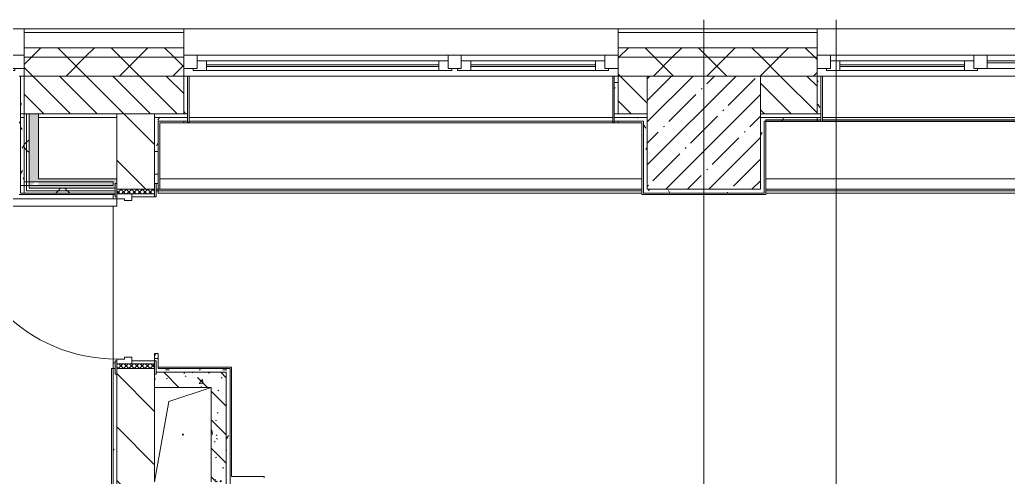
# Model space of a CAD drawing. Header units: millimetres. Extents: x -1113 to 415037, y -3642 to 354837.
# Drawn here: x 56901 to 62137, y 24838 to 27262 of the extents above; entities that cross this region are included whole.
import ezdxf

# ---------------------------------------------------------------- set-up
doc = ezdxf.new("R2010")
doc.units = ezdxf.units.MM
for name, color, linetype, lineweight, true_color in [('A-DOOR-1', 7, 'Continuous', 5, 0xc0c0c0), ('A-DOOR-FRAM-1', 7, 'Continuous', 5, 0xc0c0c0), ('A-WALL-1', 9, 'Continuous', 5, 0x808080), ('A-WALL-FNSH-1', 9, 'Continuous', 5, 0x808080)]:
    doc.layers.add(name, color=color, linetype=linetype, lineweight=lineweight, true_color=true_color)
for name, color, linetype, lineweight in [('A-DOOR-2', 7, 'Continuous', 5), ('A-DOOR-FRAM-2', 7, 'Continuous', 5), ('A-FLOR', 7, 'Continuous', 9), ('A-GENM', 7, 'Continuous', 9), ('A-GLAZ', 7, 'Continuous', 9), ('A-GLAZ-1', 7, 'Continuous', 5), ('A-WALL', 7, 'Continuous', 5), ('I-WALL', 7, 'Continuous', 5), ('S-COLS', 7, 'Continuous', 9), ('S-COLS-1', 7, 'Continuous', 5), ('Оси', 7, 'Continuous', 9)]:
    doc.layers.add(name, color=color, linetype=linetype, lineweight=lineweight)
pattern_1 = [(45, (64.7, -136.06), (-141.42136, 141.42136), []), (135, (64.7, -136.06), (-141.42136, -141.42136), [])]
pattern_2 = [(135, (64.7, -136.06), (-150.8683, -150.8683), [213.36, -35.56, 7.112, -35.56]), (135, (64.7, 14.71), (-150.8683, -150.8683), []), (50, (64.7, -136.06), (255.0577, -22.3145), [26.67, -293.37]), (355, (64.7, -136.06), (-49.3404, 267.4791), [21.336, -234.696]), (100.451, (85.96, -137.92), (205.7195, 245.1636), [22.666, -249.326]), (46.184, (64.7, -64.94), (379.511, -58.86), [40.005, -440.055]), (96.636, (96.33, -69.85), (332.3634, 346.399), [33.999, -373.989]), (351.184, (64.7, -64.94), (332.3669, 346.3953), [32.004, -352.044]), (21, (100.26, -82.72), (212.2602, -143.1711), [26.67, -293.37]), (326, (100.26, -82.72), (86.5224, 257.8632), [21.336, -234.696]), (71.451, (117.95, -94.65), (298.78395, 114.6901), [22.666, -249.326]), (37.5, (64.7, -136.06), (4.32385, 118.37751), [6.706, -225.146, 6.706, -231.546, -235.585]), (37.5, (64.7, -136.06), (4.32385, 118.37751), [-470.103, 6.706, -228.879]), (7.5, (64.7, -136.06), (93.54758, 140.2533), [6.706, -129.134, 6.706, -219.812, -89.789]), (7.5, (64.7, -136.06), (93.54758, 140.2533), [-362.356, 6.706, -83.083]), (327.5, (-14.6, -136.06), (189.82734, -8.02019), [6.706, -82.194, 6.706, -270.662, -368.046]), (327.5, (-14.6, -136.06), (189.82734, -8.02019), [-366.268, 6.706, -361.34]), (317.5, (-50.16, -136.06), (207.38114, 35.59764), [6.706, -108.864, 6.706, -177.495, -261.366]), (317.5, (-50.16, -136.06), (207.38114, 35.59764), [-299.771, 6.706, -254.66])]
pattern_3 = [(0, (64.7, -136.06), (243.84, 60.96), [20.117, -162.763, 20.117, -162.763, -975.36]), (0, (64.7, -136.06), (243.84, 60.96), [-365.76, 20.117, -345.643, 20.117, -162.763, -426.72]), (0, (64.7, -136.06), (243.84, 60.96), [-914.4, 20.117, -101.803, 20.117, -284.683]), (120, (156.14, -105.58), (-174.71291, 180.691634), [20.117, -162.763, 20.117, -162.763, -975.36]), (120, (156.14, -105.58), (-174.71291, 180.691634), [-365.76, 20.117, -345.643, 20.117, -162.763, -426.72]), (120, (156.14, -105.58), (-174.71291, 180.691634), [-914.4, 20.117, -101.803, 20.117, -284.683]), (240, (186.62, 16.34), (-69.12709, -241.651634), [20.117, -162.763, 20.117, -162.763, -975.36]), (240, (186.62, 16.34), (-69.12709, -241.651634), [-365.76, 20.117, -345.643, 20.117, -162.763, -426.72]), (240, (186.62, 16.34), (-69.12709, -241.651634), [-914.4, 20.117, -101.803, 20.117, -284.683])]
pattern_4 = [(45, (64.7, -136.06), (-212.132, 212.132), []), (135, (64.7, -136.06), (-212.132, -212.132), [])]

# ---------------------------------------------------------------- blocks, each defined once
blk = doc.blocks.new('110_Дверь_СКБ_1Ст_Внутренняя1 - Д-11л 950х2100-32173567-Объем проектирования 1 этажа')
at = {"layer": 'A-DOOR-2'}
h = blk.add_hatch(dxfattribs=at)
h.set_pattern_fill('FP_33', color=256, style=0, pattern_type=2)
h.set_pattern_definition([(135, (1826.41, 164.685), (-14.14214, -14.14214), []), (225, (1826.41, 164.685), (14.14214, -14.14214), [])])
h.paths.add_polyline_path([(462.5, 100), (462.5, -100), (487.5, -100), (487.5, 100), (467.5, 100)])
at = {"layer": 'A-DOOR-FRAM-2'}
h = blk.add_hatch(dxfattribs=at)
h.set_pattern_fill('FP_34', color=256, style=0, pattern_type=2)
h.set_pattern_definition([(45, (-296.384, 164.685), (-14.1421, 14.1421), []), (135, (-296.384, 164.685), (-14.1421, -14.1421), [])])
h.paths.add_polyline_path([(-462.5, -100), (-437.5, -100), (-437.5, 100), (-462.5, 100), (-462.5, 7)])
at = {"layer": 'A-DOOR-1'}
for p, q in [((437.5, 950), (397.5, 950)), ((397.5, 950), (397.5, 100)), ((437.5, 100), (437.5, 950)), ((397.5, 100), (437.5, 100))]:
    blk.add_line(p, q, dxfattribs=at)
blk.add_arc((437.5, 100), 850, 90, 180, dxfattribs=at)
at = {"layer": 'A-DOOR-FRAM-1'}
for p, q in [((-422.5, 108), (-492.5, 108)), ((-492.5, 108), (-492.5, 100)), ((-422.5, 100), (-422.5, 108)), ((517.5, 108), (447.5, 108)), ((447.5, 108), (447.5, 100)), ((517.5, 100), (517.5, 108)), ((-492.5, 100), (-422.5, 100)), ((-437.5, 100), (-462.5, 100)), ((-462.5, 100), (-462.5, -100)), ((-412.5, 100), (-437.5, 100)), ((-437.5, 100), (-437.5, 20)), ((-437.5, -100), (-437.5, 100)), ((-422.5, 100), (-437.5, 100)), ((-437.5, 100), (-437.5, 99)), ((-437.5, 99), (-422.5, 99)), ((-422.5, 99), (-422.5, 100)), ((-412.5, 60), (-412.5, 100)), ((-402.5, 60), (-412.5, 60)), ((-402.5, 20), (-402.5, 60)), ((437.5, 60), (427.5, 60)), ((427.5, 60), (427.5, 20)), ((437.5, 100), (437.5, 60)), ((462.5, 100), (437.5, 100)), ((462.5, 100), (447.5, 100)), ((447.5, 100), (447.5, 99)), ((447.5, 100), (517.5, 100)), ((447.5, 99), (462.5, 99)), ((462.5, 20), (462.5, 100)), ((487.5, 100), (462.5, 100)), ((462.5, 100), (462.5, -100)), ((462.5, 99), (462.5, 100)), ((487.5, -100), (487.5, 100)), ((-437.5, 20), (-402.5, 20)), ((-422.5, 20), (-437.5, 20)), ((-437.5, 20), (-437.5, -100)), ((-422.5, -100), (-422.5, 20)), ((427.5, 20), (462.5, 20)), ((462.5, 20), (447.5, 20)), ((447.5, 20), (447.5, -100)), ((462.5, -100), (462.5, 20)), ((-422.5, -100), (-492.5, -100)), ((-492.5, -100), (-492.5, -108)), ((-462.5, -100), (-437.5, -100)), ((-437.5, -100), (-422.5, -100)), ((-422.5, -108), (-422.5, -100)), ((447.5, -100), (462.5, -100)), ((517.5, -100), (447.5, -100)), ((447.5, -100), (447.5, -108)), ((462.5, -100), (487.5, -100)), ((517.5, -108), (517.5, -100)), ((-492.5, -108), (-422.5, -108)), ((447.5, -108), (517.5, -108))]:
    blk.add_line(p, q, dxfattribs=at)
blk = doc.blocks.new('120_Окно_СКБ_2Ст - 120_Окно_СКБ_2Ст 2100х2400 _мал створка справа_-19092174-Объем проектирования 1 этажа')
at = {"layer": 'A-GLAZ'}
for p, q in [((-1050, -75), (-1050, -5)), ((-1050, -5), (-980, -5)), ((-980, -5), (-980, -75)), ((150, -35), (-980, -35)), ((-980, -35), (-980, -75)), ((-930, -85), (-930, -35)), ((100, -85), (100, -35)), ((150, -75), (150, -5)), ((150, -5), (220, -5)), ((150, -75), (150, -35)), ((220, -5), (220, -75)), ((980, -35), (220, -35)), ((220, -35), (220, -75)), ((270, -85), (270, -35)), ((930, -85), (930, -35)), ((980, -75), (980, -5)), ((980, -5), (1050, -5)), ((980, -75), (980, -35)), ((1050, -5), (1050, -75)), ((-980, -75), (-1050, -75)), ((-980, -75), (-1000, -75)), ((-1000, -75), (-1000, -85)), ((-1000, -85), (170, -85)), ((170, -85), (-1000, -85)), ((220, -75), (150, -75)), ((170, -75), (150, -75)), ((170, -85), (170, -75)), ((220, -75), (200, -75)), ((200, -75), (200, -85)), ((200, -85), (1000, -85)), ((1000, -85), (200, -85)), ((1050, -75), (980, -75)), ((1000, -75), (980, -75)), ((1000, -85), (1000, -75))]:
    blk.add_line(p, q, dxfattribs=at)
at = {"layer": 'A-GLAZ-1'}
for p, q in [((1050, -5), (-1050, -5)), ((-1050, -75), (-1000, -75)), ((-930, -55), (100, -55)), ((100, -65), (-930, -65)), ((170, -75), (200, -75)), ((270, -55), (930, -55)), ((930, -65), (270, -65)), ((1000, -75), (1050, -75))]:
    blk.add_line(p, q, dxfattribs=at)
blk = doc.blocks.new('120_Окно_СКБ_2Ст - 120_Окно_СКБ_2Ст 2300х2400 _мал створка справа_-19949978-Объем проектирования 1 этажа')
at = {"layer": 'A-GLAZ'}
for p, q in [((-1150, -75), (-1150, -5)), ((-1150, -5), (-1080, -5)), ((-1080, -5), (-1080, -75)), ((250, -35), (-1080, -35)), ((-1080, -35), (-1080, -75)), ((-1030, -85), (-1030, -35)), ((200, -85), (200, -35)), ((250, -75), (250, -5)), ((250, -5), (320, -5)), ((250, -75), (250, -35)), ((320, -5), (320, -75)), ((1080, -35), (320, -35)), ((320, -35), (320, -75)), ((370, -85), (370, -35)), ((1030, -85), (1030, -35)), ((1080, -75), (1080, -5)), ((1080, -5), (1150, -5)), ((1080, -75), (1080, -35)), ((1150, -5), (1150, -75)), ((-1080, -75), (-1150, -75)), ((-1080, -75), (-1100, -75)), ((-1100, -75), (-1100, -85)), ((-1100, -85), (270, -85)), ((270, -85), (-1100, -85)), ((320, -75), (250, -75)), ((270, -75), (250, -75)), ((270, -85), (270, -75)), ((320, -75), (300, -75)), ((300, -75), (300, -85)), ((300, -85), (1100, -85)), ((1100, -85), (300, -85)), ((1150, -75), (1080, -75)), ((1100, -75), (1080, -75)), ((1100, -85), (1100, -75))]:
    blk.add_line(p, q, dxfattribs=at)
at = {"layer": 'A-GLAZ-1'}
for p, q in [((1150, -5), (-1150, -5)), ((-1150, -75), (-1100, -75)), ((-1030, -55), (200, -55)), ((200, -65), (-1030, -65)), ((270, -75), (300, -75)), ((370, -55), (1030, -55)), ((1030, -65), (370, -65)), ((1100, -75), (1150, -75))]:
    blk.add_line(p, q, dxfattribs=at)
blk = doc.blocks.new('120_Окно_СКБ_3Ст - 120_Окно_СКБ_3Ст_5100-21641134-Объем проектирования 1 этажа')
at = {"layer": 'A-GLAZ'}
for p, q in [((-2550, -75), (-2550, -5)), ((-2550, -5), (-2480, -5)), ((-2480, -5), (-2480, -75)), ((-1720, -35), (-2480, -35)), ((-2480, -35), (-2480, -75)), ((-2430, -85), (-2430, -35)), ((-1770, -85), (-1770, -35)), ((-1720, -75), (-1720, -5)), ((-1720, -5), (-1650, -5)), ((-1720, -75), (-1720, -35)), ((-1650, -5), (-1650, -75)), ((1650, -75), (1650, -5)), ((1650, -5), (1720, -5)), ((1720, -5), (1720, -75)), ((2480, -35), (1720, -35)), ((1720, -35), (1720, -75)), ((1770, -85), (1770, -35)), ((2430, -85), (2430, -35)), ((2480, -75), (2480, -5)), ((2480, -5), (2550, -5)), ((2480, -75), (2480, -35)), ((2550, -5), (2550, -75)), ((-2480, -75), (-2550, -75)), ((-2480, -75), (-2500, -75)), ((-2500, -75), (-2500, -85)), ((-2500, -85), (-1700, -85)), ((-1700, -85), (-2500, -85)), ((-1650, -75), (-1720, -75)), ((-1700, -75), (-1720, -75)), ((-1700, -85), (-1700, -75)), ((1720, -75), (1650, -75)), ((1720, -75), (1700, -75)), ((1700, -75), (1700, -85)), ((1700, -85), (2500, -85)), ((2500, -85), (1700, -85)), ((2550, -75), (2480, -75)), ((2500, -75), (2480, -75)), ((2500, -85), (2500, -75))]:
    blk.add_line(p, q, dxfattribs=at)
at = {"layer": 'A-GLAZ-1'}
for p, q in [((2550, -5), (-2550, -5)), ((1650, -35), (-1650, -35)), ((1650, -45), (-1650, -45)), ((-2550, -75), (-2500, -75)), ((-2430, -55), (-1770, -55)), ((-1770, -65), (-2430, -65)), ((-1700, -75), (1700, -75)), ((1770, -55), (2430, -55)), ((2430, -65), (1770, -65)), ((2500, -75), (2550, -75))]:
    blk.add_line(p, q, dxfattribs=at)
blk = doc.blocks.new('GM_Отверстие прямоугольное _в плите_ - Отверстие-V164-Объем проектирования 1 этажа')
at = {"layer": 'A-GENM'}
for p, q in [((-75, 175), (150, 250)), ((-150, -250), (-75, 175))]:
    blk.add_line(p, q, dxfattribs=at)
for start, end in [(360, 180), (180, 360)]:
    blk.add_arc((0, 0), 2.5, start, end, dxfattribs=at)
blk = doc.blocks.new('Зашивка приборов отопления9 - Зашивка приборов отопления-33277916-Объем проектирования 1 этажа')
at = {"layer": 'A-WALL'}
for p, q in [((53977, 26880), (51733, 26880)), ((51578, 26555), (54132, 26555)), ((54132, 26555), (51578, 26555)), ((51570, 26500), (51570, 26480)), ((51570, 26480), (54132, 26480))]:
    blk.add_line(p, q, dxfattribs=at)
blk = doc.blocks.new('Зашивка приборов отопления10 - Зашивка приборов отопления-33278020-Объем проектирования 1 этажа')
at = {"layer": 'A-WALL'}
for p, q in [((51870, 26880), (51850, 26880)), ((56922, 26880), (51878, 26880)), ((51578, 26555), (56922, 26555)), ((56922, 26555), (51578, 26555)), ((51578, 26480), (56922, 26480))]:
    blk.add_line(p, q, dxfattribs=at)

msp = doc.modelspace()

# ---------------------------------------------------------------- hatches: boundary and pattern name
at = {"layer": 'A-WALL'}
h = msp.add_hatch(dxfattribs=at)
h.set_pattern_fill('FP_24', color=256, style=0, pattern_type=2)
h.set_pattern_definition(pattern_1)
h.paths.add_polyline_path([(84814.7, 27063.9), (85034.7, 27063.9), (85034.7, 27113.9), (80414.7, 27113.9), (80414.7, 27063.9), (84813, 27063.9)])
h.paths.add_polyline_path([(77314.7, 27063.9), (77314.7, 27113.9), (76414.7, 27113.9), (76414.7, 27063.9), (77106.8, 27063.9)])
h.paths.add_polyline_path([(74314.7, 27063.9), (74314.7, 27113.9), (72974.7, 27113.9), (72974.7, 27063.9), (74012.2, 27063.9)])
h.paths.add_polyline_path([(68274.7, 27063.9), (70874.7, 27063.9), (70874.7, 27113.9), (68274.7, 27113.9)])
h.paths.add_polyline_path([(66791.5, 27063.9), (67174.7, 27063.9), (67174.7, 27113.9), (66224.7, 27113.9), (66224.7, 27063.9)])
h.paths.add_polyline_path([(60069.7, 27063.9), (61124.7, 27063.9), (61124.7, 27113.9), (60069.7, 27113.9), (60069.7, 27073.9)])
h.paths.add_polyline_path([(57507.7, 27063.9), (57769.7, 27063.9), (57769.7, 27113.9), (56924.7, 27113.9), (56924.7, 27063.9)])
h.paths.add_polyline_path([(54824.7, 27063.9), (54824.7, 27113.9), (53924.7, 27113.9), (53924.7, 27063.9), (54413.1, 27063.9)])
h.paths.add_polyline_path([(50924.7, 27063.9), (51824.7, 27063.9), (51824.7, 27113.9), (50924.7, 27113.9), (50924.7, 27073.9)])
h.paths.add_polyline_path([(47724.7, 27063.9), (48824.7, 27063.9), (48824.7, 27113.9), (47724.7, 27113.9), (47724.7, 27073.9)])
h.paths.add_polyline_path([(43066.2, 27063.9), (44624.7, 27063.9), (44624.7, 27113.9), (42224.7, 27113.9), (42224.7, 27063.9), (42844.7, 27063.9)])
h = msp.add_hatch(dxfattribs=at)
h.set_pattern_fill('FP_24', color=256, style=0, pattern_type=2)
h.set_pattern_definition(pattern_1)
h.paths.add_polyline_path([(73604.7, 26963.9), (74314.7, 26963.9), (74314.7, 27063.9), (72974.7, 27063.9), (72974.7, 26963.9), (72980.6, 26963.9)])
h.paths.add_polyline_path([(42844.7, 26963.9), (44624.7, 26963.9), (44624.7, 27063.9), (42224.7, 27063.9), (42224.7, 26963.9), (42824.7, 26963.9)])
h.paths.add_polyline_path([(84327.5, 26963.9), (85034.7, 26963.9), (85034.7, 27063.9), (80414.7, 27063.9), (80414.7, 26963.9), (84164.7, 26963.9)])
h.paths.add_polyline_path([(47724.7, 26963.9), (48824.7, 26963.9), (48824.7, 27063.9), (47724.7, 27063.9), (47724.7, 27003.6)])
h.paths.add_polyline_path([(50924.7, 26963.9), (51824.7, 26963.9), (51824.7, 27063.9), (50924.7, 27063.9), (50924.7, 27003.9)])
h.paths.add_polyline_path([(53924.7, 26963.9), (54824.7, 26963.9), (54824.7, 27063.9), (53924.7, 27063.9), (53924.7, 27003.9)])
h.paths.add_polyline_path([(57414.7, 26963.9), (57769.7, 26963.9), (57769.7, 27063.9), (56924.7, 27063.9), (56924.7, 26963.9)])
h.paths.add_polyline_path([(77106.8, 26963.9), (77314.7, 26963.9), (77314.7, 27063.9), (76414.7, 27063.9), (76414.7, 26963.9), (76814.7, 26963.9)])
h.paths.add_polyline_path([(60069.7, 26963.9), (61124.7, 26963.9), (61124.7, 27063.9), (60069.7, 27063.9), (60069.7, 27003.9)])
h.paths.add_polyline_path([(67124.7, 26963.9), (67142.7, 26965.9), (67142.7, 26973.9), (67174.7, 26973.9), (67174.7, 27063.9), (66224.7, 27063.9), (66224.7, 26963.9), (66824.7, 26963.9)])
h.paths.add_polyline_path([(70374.7, 26963.9), (70874.7, 26963.9), (70874.7, 27063.9), (68274.7, 27063.9), (68274.7, 26973.9), (68306.7, 26973.9), (68306.7, 26965.9), (70041.4, 26963.9)])
h = msp.add_hatch(dxfattribs=at)
h.set_pattern_fill('FP_2', color=256, style=0, pattern_type=2)
h.set_pattern_definition([(135, (64.7, -136.06), (-70.71068, -70.71068), [])])
h.paths.add_polyline_path([(42824.7, 26763.9), (44624.7, 26763.9), (44624.7, 26963.9), (42824.7, 26963.9), (42824.7, 26886.2)])
h.paths.add_polyline_path([(56924.7, 26763.9), (57769.7, 26763.9), (57769.7, 26963.9), (56924.7, 26963.9), (56924.7, 26886.2)])
h.paths.add_polyline_path([(80714.7, 26763.9), (80714.7, 26963.9), (80414.7, 26963.9), (80414.7, 26763.9)])
h.paths.add_polyline_path([(54224.7, 26763.9), (54224.7, 26963.9), (53924.7, 26963.9), (53924.7, 26763.9)])
h.paths.add_polyline_path([(76814.7, 26763.9), (76814.7, 26963.9), (76414.7, 26963.9), (76414.7, 26763.9), (76591, 26763.9)])
h.paths.add_polyline_path([(60069.7, 26763.9), (60224.7, 26763.9), (60224.7, 26963.9), (60069.7, 26963.9), (60069.7, 26800.4)])
h.paths.add_polyline_path([(60824.7, 26763.9), (61124.7, 26763.9), (61124.7, 26963.9), (60824.7, 26963.9), (60824.7, 26817.8)])
h.paths.add_polyline_path([(74314.7, 26763.9), (74314.7, 26963.9), (74104.7, 26963.9), (74104.7, 26763.9)])
h.paths.add_polyline_path([(47724.7, 26763.9), (48224.7, 26763.9), (48223.9, 26963.9), (47724.7, 26963.9), (47724.7, 26886.2)])
h.paths.add_polyline_path([(51464.7, 26763.9), (51824.7, 26763.9), (51824.7, 26963.9), (50924.7, 26963.9), (50924.7, 26763.9), (51406.5, 26763.9)])
h.paths.add_polyline_path([(73604.7, 26763.9), (73604.7, 26963.9), (72974.7, 26963.9), (72974.7, 26763.9), (73496.4, 26763.9)])
h.paths.add_polyline_path([(66848.7, 26763.9), (67124.7, 26763.9), (67124.7, 26963.9), (66824.7, 26963.9), (66824.7, 26763.9)])
h.paths.add_polyline_path([(70374.7, 26763.9), (70374.7, 26963.9), (68274.7, 26963.9), (68270.7, 26763.9), (69886.1, 26763.9)])
at = {"layer": 'I-WALL'}
h = msp.add_hatch(dxfattribs=at)
h.set_pattern_fill('FP_191', color=256, style=0, pattern_type=2)
h.set_pattern_definition(pattern_3)
h.paths.add_polyline_path([(56904.7, 26763.9), (56924.7, 26763.9), (56924.7, 26963.9), (56904.7, 26963.9), (56904.7, 26886.2)])
h = msp.add_hatch(dxfattribs=at)
h.set_pattern_fill('FP_191', color=256, style=0, pattern_type=2)
h.set_pattern_definition(pattern_3)
h.paths.add_polyline_path([(57789.7, 26763.9), (57789.7, 26963.9), (57769.7, 26963.9), (57769.7, 26763.9)])
h = msp.add_hatch(dxfattribs=at)
h.set_pattern_fill('FP_191', color=256, style=0, pattern_type=2)
h.set_pattern_definition(pattern_3)
h.paths.add_polyline_path([(60049.7, 26763.9), (60069.7, 26763.9), (60069.7, 26963.9), (60049.7, 26963.9), (60049.7, 26800)])
h = msp.add_hatch(dxfattribs=at)
h.set_pattern_fill('FP_191', color=256, style=0, pattern_type=2)
h.set_pattern_definition(pattern_3)
h.paths.add_polyline_path([(61144.7, 26763.9), (61144.7, 26963.9), (61124.7, 26963.9), (61124.7, 26763.9)])
h = msp.add_hatch(dxfattribs=at)
h.set_pattern_fill('FP_192', color=256, style=0, pattern_type=2)
h.set_pattern_definition(pattern_4)
h.paths.add_polyline_path([(56924.7, 26343.9), (56937.2, 26343.9), (56936.4, 26383.9), (56924.7, 26383.9), (56924.7, 26356.2)])
h.paths.add_polyline_path([(56935.7, 26403.9), (56937.2, 26403.9), (56937.2, 26763.9), (56924.7, 26763.9), (56924.7, 26403.9)])
h = msp.add_hatch(dxfattribs=at)
h.set_pattern_fill('FP_192', color=256, style=0, pattern_type=2)
h.set_pattern_definition(pattern_4)
h.paths.add_polyline_path([(56937.2, 26356.4), (56949.7, 26356.4), (56949.2, 26383.9), (56937.2, 26383.9)])
h.paths.add_polyline_path([(56949.7, 26403.9), (56949.7, 26763.9), (56937.2, 26763.9), (56937.2, 26403.9), (56948.6, 26403.9)])
for points in [[(56949.7, 26368.9), (56999.7, 26368.9), (56999.7, 26383.9), (56964.7, 26383.9), (56984.7, 26403.9), (56999.7, 26403.9), (56999.7, 26763.9), (56949.7, 26763.9), (56949.7, 26418.9)], [(57406.7, 26368.9), (57406.7, 26393.9), (57414.7, 26393.9), (57414.7, 26418.9), (56999.7, 26418.9), (56999.7, 26368.9), (57394.7, 26368.9)]]:
    msp.add_hatch(color=256, dxfattribs=at).paths.add_polyline_path(points)
h = msp.add_hatch(dxfattribs=at)
h.set_pattern_fill('FP_23', color=256, style=0, pattern_type=2)
h.set_pattern_definition([(135, (64.7, -136.06), (-141.42136, -141.42136), [])])
h.paths.add_polyline_path([(57424.5, 24613.9), (57614.7, 24613.9), (57614.7, 25413.9), (57414.7, 25413.9), (57414.7, 24613.9)])
h.paths.add_polyline_path([(57414.7, 26363.9), (57614.7, 26363.9), (57614.7, 26763.9), (57414.7, 26763.9), (57414.7, 26393.9)])
h = msp.add_hatch(dxfattribs=at)
h.set_pattern_fill('FP_191', color=256, style=0, pattern_type=2)
h.set_pattern_definition(pattern_3)
h.paths.add_polyline_path([(56924.7, 26403.9), (56924.7, 26743.9), (56904.7, 26743.9), (56904.7, 26403.9)])
h = msp.add_hatch(dxfattribs=at)
h.set_pattern_fill('FP_191', color=256, style=0, pattern_type=2)
h.set_pattern_definition(pattern_3)
h.paths.add_polyline_path([(60204.7, 26723.9), (60224.7, 26723.9), (60224.7, 26743.9), (60049.7, 26743.9), (60049.7, 26723.9), (60086.5, 26723.9)])
h.paths.add_polyline_path([(57614.7, 26723.9), (57789.7, 26723.9), (57789.7, 26743.9), (57614.7, 26743.9)])
h = msp.add_hatch(dxfattribs=at)
h.set_pattern_fill('FP_191', color=256, style=0, pattern_type=2)
h.set_pattern_definition(pattern_3)
h.paths.add_polyline_path([(57634.7, 25413.9), (57634.7, 25493.9), (57614.7, 25493.9), (57614.7, 25453.9), (57622.7, 25453.9), (57622.7, 25413.9)])
h.paths.add_polyline_path([(57634.7, 26443.9), (57634.7, 26723.9), (57614.7, 26723.9), (57614.7, 26443.9)])
h = msp.add_hatch(dxfattribs=at)
h.set_pattern_fill('FP_191', color=256, style=0, pattern_type=2)
h.set_pattern_definition(pattern_3)
h.paths.add_polyline_path([(60224.7, 26343.9), (60224.7, 26723.9), (60204.7, 26723.9), (60204.7, 26343.9)])
h = msp.add_hatch(dxfattribs=at)
h.set_pattern_fill('FP_191', color=256, style=0, pattern_type=2)
h.set_pattern_definition(pattern_3)
h.paths.add_polyline_path([(60824.7, 26363.9), (60844.7, 26364.6), (60844.7, 26743.9), (60824.7, 26743.9), (60824.7, 26418.9)])
h = msp.add_hatch(dxfattribs=at)
h.set_pattern_fill('FP_191', color=256, style=0, pattern_type=2)
h.set_pattern_definition(pattern_3)
h.paths.add_polyline_path([(60852.7, 26723.9), (61124.7, 26723.9), (61124.7, 26743.9), (60844.7, 26743.9), (60844.7, 26723.9)])
h.paths.add_polyline_path([(66204.7, 26723.9), (66224.7, 26723.9), (66224.7, 26743.9), (66204.7, 26743.9), (66204.7, 26730.9)])
h = msp.add_hatch(dxfattribs=at)
h.set_pattern_fill('FP_192', color=256, style=0, pattern_type=2)
h.set_pattern_definition(pattern_4)
h.paths.add_polyline_path([(56937.2, 26343.9), (57406.7, 26343.9), (57406.7, 26356.4), (56937.2, 26356.2)])
h = msp.add_hatch(dxfattribs=at)
h.set_pattern_fill('FP_192', color=256, style=0, pattern_type=2)
h.set_pattern_definition(pattern_4)
h.paths.add_polyline_path([(57394.7, 26356.4), (57406.7, 26356.7), (57406.7, 26368.9), (56949.7, 26368.9), (56949.7, 26356.4), (56999.7, 26356.4)])
h = msp.add_hatch(dxfattribs=at)
h.set_pattern_fill('FP_191', color=256, style=0, pattern_type=2)
h.set_pattern_definition(pattern_3)
h.paths.add_polyline_path([(60694.7, 26343.9), (60844.7, 26343.9), (60844.7, 26363.9), (60224.7, 26363.9), (60224.7, 26343.9)])
h = msp.add_hatch(dxfattribs=at)
h.set_pattern_fill('FP_191', color=256, style=0, pattern_type=2)
h.set_pattern_definition(pattern_3)
h.paths.add_polyline_path([(57414.7, 24613.9), (57414.7, 25383.9), (57406.7, 25383.9), (57406.7, 25413.9), (57394.7, 25413.9), (57394.7, 24613.9)])
h = msp.add_hatch(dxfattribs=at)
h.set_pattern_fill('FP_191', color=256, style=0, pattern_type=2)
h.set_pattern_definition(pattern_3)
h.paths.add_polyline_path([(57914.7, 25393.9), (57994.7, 25393.9), (57994.7, 25413.9), (57622.7, 25413.9), (57622.7, 25393.9), (57634.7, 25393.9)])
h = msp.add_hatch(dxfattribs=at)
h.set_pattern_fill('FP_191', color=256, style=0, pattern_type=2)
h.set_pattern_definition(pattern_3)
h.paths.add_polyline_path([(57994.7, 24753.9), (58009.7, 24813.9), (58014.7, 24813.9), (58014.7, 25413.9), (57994.7, 25413.9), (57994.7, 24766.2)])
h = msp.add_hatch(dxfattribs=at)
h.set_pattern_fill('FP_41', color=256, style=0, pattern_type=2)
h.set_pattern_definition(pattern_2)
h.paths.add_polyline_path([(57614.7, 25313.9), (57914.7, 25313.9), (57914.7, 25393.9), (57622.7, 25393.9), (57622.7, 25383.9), (57614.7, 25383.9)])
h = msp.add_hatch(dxfattribs=at)
h.set_pattern_fill('FP_41', color=256, style=0, pattern_type=2)
h.set_pattern_definition(pattern_2)
h.paths.add_polyline_path([(57994.7, 24813.9), (57994.7, 25393.9), (57914.7, 25393.9), (57914.7, 24813.9)])
at = {"layer": 'S-COLS-1'}
h = msp.add_hatch(dxfattribs=at)
h.set_pattern_fill('FP_1', color=256, style=0, pattern_type=2)
h.set_pattern_definition([(45, (64.7, -136.06), (-114.04925, 114.04925), []), (45, (178.75, -136.06), (-114.04925, 114.04925), [201.612, -40.322, 6.706, -33.617])])
h.paths.add_polyline_path([(60602.3, 26363.9), (60824.7, 26363.9), (60824.7, 26963.9), (60224.7, 26963.9), (60224.7, 26363.9)])

# ---------------------------------------------------------------- linework, layer by layer
at = {"layer": 'A-FLOR'}
for p, q in [((57622.7, 26393.9), (57634.7, 26393.9)), ((57394.7, 26335.9), (57394.7, 26313.9)), ((57394.7, 26273.9), (57394.7, 25413.9)), ((57406.7, 25443.9), (57394.7, 25443.9))]:
    msp.add_line(p, q, dxfattribs=at)
at = {"layer": 'A-WALL'}
for p, q in [((54824.7, 27213.9), (56924.7, 27213.9)), ((57769.7, 27193.9), (56924.7, 27193.9)), ((57769.7, 27213.9), (60069.7, 27213.9)), ((61124.7, 27193.9), (60069.7, 27193.9)), ((61124.7, 27213.9), (66224.7, 27213.9)), ((57769.7, 27113.9), (56924.7, 27113.9)), ((61124.7, 27113.9), (60069.7, 27113.9)), ((57769.7, 27063.9), (56924.7, 27063.9)), ((61124.7, 27063.9), (60069.7, 27063.9)), ((57769.7, 26963.9), (56924.7, 26963.9)), ((56924.7, 26963.9), (57769.7, 26963.9)), ((60041.7, 26963.9), (57797.7, 26963.9)), ((60049.7, 26963.9), (61124.7, 26963.9)), ((60224.7, 26963.9), (60069.7, 26963.9)), ((60224.7, 26763.9), (60224.7, 26963.9)), ((61124.7, 26963.9), (60824.7, 26963.9)), ((60824.7, 26963.9), (60824.7, 26763.9)), ((66196.7, 26963.9), (61152.7, 26963.9)), ((56937.2, 26356.4), (56937.2, 26763.9)), ((56949.7, 26368.9), (56949.7, 26763.9)), ((56904.7, 26383.9), (56904.7, 26743.9)), ((57634.7, 26443.9), (57634.7, 26723.9)), ((60204.7, 26343.9), (60204.7, 26723.9)), ((60844.7, 26723.9), (60844.7, 26363.9)), ((57406.7, 26356.4), (56937.2, 26356.4)), ((57406.7, 26368.9), (56949.7, 26368.9)), ((58014.7, 25413.9), (58014.7, 24753.9)), ((57414.7, 25383.9), (57414.7, 24613.9))]:
    msp.add_line(p, q, dxfattribs=at)
at = {"layer": 'A-WALL-1'}
for p, q in [((56924.7, 27193.9), (56924.7, 26963.9)), ((57769.7, 26963.9), (57769.7, 27193.9)), ((60069.7, 26763.9), (60069.7, 27193.9)), ((61124.7, 26963.9), (61124.7, 27193.9)), ((56924.7, 26963.9), (56904.7, 26963.9)), ((56924.7, 26963.9), (56924.7, 26343.9)), ((56924.7, 26763.9), (56924.7, 26963.9)), ((57769.7, 26763.9), (57769.7, 26963.9)), ((57789.7, 26963.9), (57769.7, 26963.9)), ((57769.7, 26963.9), (57769.7, 26763.9)), ((61124.7, 26763.9), (61124.7, 26963.9)), ((61144.7, 26963.9), (61124.7, 26963.9)), ((61124.7, 26963.9), (61124.7, 26763.9)), ((56904.7, 26763.9), (56924.7, 26763.9)), ((57769.7, 26763.9), (56924.7, 26763.9)), ((56999.7, 26418.9), (56999.7, 26763.9)), ((57414.7, 26393.9), (57414.7, 26763.9)), ((57614.7, 26393.9), (57614.7, 26763.9)), ((57769.7, 26763.9), (57789.7, 26763.9)), ((60049.7, 26763.9), (60069.7, 26763.9)), ((60069.7, 26763.9), (60224.7, 26763.9)), ((60824.7, 26763.9), (61124.7, 26763.9)), ((61124.7, 26763.9), (61144.7, 26763.9)), ((56924.7, 26743.9), (56904.7, 26743.9)), ((57789.7, 26743.9), (57614.7, 26743.9)), ((57634.7, 26723.9), (57789.7, 26723.9)), ((57789.7, 26723.9), (57789.7, 26743.9)), ((60224.7, 26743.9), (60049.7, 26743.9)), ((60049.7, 26743.9), (60049.7, 26723.9)), ((60049.7, 26723.9), (60069.7, 26723.9)), ((60224.7, 26363.9), (60224.7, 26743.9)), ((60824.7, 26743.9), (60824.7, 26363.9)), ((61124.7, 26743.9), (60824.7, 26743.9)), ((60844.7, 26723.9), (61124.7, 26723.9)), ((61124.7, 26730.9), (61124.7, 26743.9)), ((57614.7, 26443.9), (57634.7, 26443.9)), ((57394.7, 26403.9), (56924.7, 26403.9)), ((57414.7, 26418.9), (56999.7, 26418.9)), ((57394.7, 26383.9), (57394.7, 26403.9)), ((56904.7, 26383.9), (57394.7, 26383.9)), ((60204.7, 26343.9), (60844.7, 26343.9)), ((60824.7, 26363.9), (60224.7, 26363.9)), ((57634.7, 25493.9), (57614.7, 25493.9)), ((57614.7, 25493.9), (57614.7, 25453.9)), ((57634.7, 25413.9), (57634.7, 25493.9)), ((57406.7, 25413.9), (57394.7, 25413.9)), ((58014.7, 25413.9), (57634.7, 25413.9)), ((57614.7, 24813.9), (57614.7, 25383.9)), ((57994.7, 25393.9), (57622.7, 25393.9)), ((57994.7, 25393.9), (57994.7, 24753.9)), ((57614.7, 25313.9), (57914.7, 25313.9)), ((57914.7, 25313.9), (57914.7, 24813.9))]:
    msp.add_line(p, q, dxfattribs=at)
at = {"layer": 'A-WALL-FNSH-1'}
for p, q in [((57769.7, 27213.9), (56924.7, 27213.9)), ((56924.7, 27213.9), (56924.7, 27193.9)), ((57769.7, 27193.9), (57769.7, 27213.9)), ((61124.7, 27213.9), (60069.7, 27213.9)), ((60069.7, 27213.9), (60069.7, 27193.9)), ((61124.7, 27193.9), (61124.7, 27213.9)), ((56904.7, 26963.9), (56896.7, 26963.9)), ((56904.7, 26718.9), (56904.7, 26963.9)), ((57797.7, 26963.9), (57789.7, 26963.9)), ((57789.7, 26963.9), (57789.7, 26719.9)), ((57797.7, 26719.9), (57797.7, 26963.9)), ((60049.7, 26963.9), (60041.7, 26963.9)), ((60041.7, 26963.9), (60041.7, 26719.9)), ((60049.7, 26719.9), (60049.7, 26963.9)), ((61152.7, 26963.9), (61144.7, 26963.9)), ((61144.7, 26963.9), (61144.7, 26722.9)), ((61152.7, 26722.9), (61152.7, 26963.9)), ((56896.7, 26718.9), (56904.7, 26718.9)), ((56904.7, 26715.9), (56896.7, 26715.9)), ((57642.7, 26715.9), (57769.7, 26715.9)), ((57642.7, 26363.9), (57642.7, 26715.9)), ((57769.7, 26715.9), (57769.7, 26723.9)), ((57789.7, 26719.9), (57797.7, 26719.9)), ((60041.7, 26719.9), (60049.7, 26719.9)), ((60204.7, 26723.9), (60069.7, 26723.9)), ((60069.7, 26723.9), (60069.7, 26715.9)), ((60069.7, 26715.9), (60196.7, 26715.9)), ((60196.7, 26715.9), (60196.7, 26335.9)), ((61124.7, 26730.9), (60852.7, 26730.9)), ((60852.7, 26730.9), (60852.7, 26723.9)), ((60852.7, 26335.9), (60852.7, 26722.9)), ((60852.7, 26722.9), (61124.7, 26722.9)), ((61124.7, 26722.9), (61124.7, 26730.9)), ((61144.7, 26722.9), (61152.7, 26722.9)), ((57634.7, 26443.9), (57634.7, 26363.9)), ((56904.7, 26343.9), (56904.7, 26383.9)), ((57406.7, 26343.9), (56904.7, 26343.9)), ((57634.7, 26363.9), (57642.7, 26363.9)), ((60844.7, 26363.9), (60844.7, 26343.9)), ((56896.7, 26335.9), (57406.7, 26335.9)), ((60196.7, 26335.9), (60852.7, 26335.9)), ((57394.7, 25413.9), (57386.7, 25413.9)), ((57386.7, 25413.9), (57386.7, 24585.9)), ((57394.7, 24593.9), (57394.7, 25413.9)), ((58022.7, 25421.9), (57634.7, 25421.9)), ((58022.7, 24841.9), (58022.7, 25421.9)), ((58194.7, 24841.9), (58022.7, 24841.9)), ((58194.7, 24833.9), (58194.7, 24841.9))]:
    msp.add_line(p, q, dxfattribs=at)
at = {"layer": 'I-WALL'}
for p, q in [((57797.7, 26963.9), (60041.7, 26963.9)), ((61152.7, 26963.9), (66196.7, 26963.9)), ((57414.7, 26743.9), (56999.7, 26743.9)), ((60069.7, 26715.9), (57769.7, 26715.9)), ((60041.7, 26743.9), (57797.7, 26743.9)), ((60041.7, 26723.9), (57797.7, 26723.9)), ((61144.7, 26743.9), (61124.7, 26743.9)), ((61124.7, 26730.9), (61144.7, 26730.9)), ((61144.7, 26723.9), (61124.7, 26723.9)), ((61144.7, 26722.9), (61124.7, 26722.9)), ((66196.7, 26743.9), (61152.7, 26743.9)), ((61152.7, 26730.9), (66196.7, 26730.9)), ((66196.7, 26723.9), (61152.7, 26723.9)), ((66196.7, 26722.9), (61152.7, 26722.9)), ((57622.7, 26363.9), (57634.7, 26363.9)), ((60196.7, 26355.9), (57622.7, 26355.9)), ((57642.7, 26363.9), (60196.7, 26363.9)), ((60852.7, 26363.9), (66196.7, 26363.9)), ((66196.7, 26355.9), (60852.7, 26355.9))]:
    msp.add_line(p, q, dxfattribs=at)
at = {"layer": 'S-COLS'}
for p, q in [((60824.7, 26963.9), (60224.7, 26963.9)), ((60224.7, 26963.9), (60224.7, 26763.9)), ((60824.7, 26763.9), (60824.7, 26963.9))]:
    msp.add_line(p, q, dxfattribs=at)
at = {"layer": 'S-COLS-1'}
for p, q in [((60224.7, 26763.9), (60224.7, 26363.9)), ((60824.7, 26363.9), (60824.7, 26763.9)), ((60224.7, 26363.9), (60824.7, 26363.9))]:
    msp.add_line(p, q, dxfattribs=at)
at = {"layer": 'Оси'}
for points in [[(60524.7, -2042.3), (60524.7, 2957.7), (60524.7, 22262), (60524.7, 27262)], [(62048.9, -2042.3), (62048.9, -1322.8), (61224.7, -759.5), (61224.7, 4240.5), (61224.7, 22262), (61224.7, 27262)]]:
    msp.add_lwpolyline(points, dxfattribs=at)

# ---------------------------------------------------------------- block references
at = {"layer": 'A-DOOR-1', "rotation": 89.99999999999991}
msp.add_blockref('110_Дверь_СКБ_1Ст_Внутренняя1 - Д-11л 950х2100-32173567-Объем проектирования 1 этажа', (57514.7, 25876.4), dxfattribs=at)
at = {"layer": 'A-GENM'}
msp.add_blockref('GM_Отверстие прямоугольное _в плите_ - Отверстие-V164-Объем проектирования 1 этажа', (57764.7, 25063.9), dxfattribs=at)
at = {"layer": 'A-GLAZ', "color": 3}
for name, p in [('120_Окно_СКБ_2Ст - 120_Окно_СКБ_2Ст 2100х2400 _мал створка справа_-19092174-Объем проектирования 1 этажа', (55874.7, 27078.9)), ('120_Окно_СКБ_2Ст - 120_Окно_СКБ_2Ст 2300х2400 _мал створка справа_-19949978-Объем проектирования 1 этажа', (58919.7, 27078.9)), ('120_Окно_СКБ_3Ст - 120_Окно_СКБ_3Ст_5100-21641134-Объем проектирования 1 этажа', (63674.7, 27078.9))]:
    msp.add_blockref(name, p, dxfattribs=at)
at = {"layer": 'A-WALL'}
for name, p in [('Зашивка приборов отопления9 - Зашивка приборов отопления-33277916-Объем проектирования 1 этажа', (6064.7, -136.1)), ('Зашивка приборов отопления10 - Зашивка приборов отопления-33278020-Объем проектирования 1 этажа', (9274.7, -136.1))]:
    msp.add_blockref(name, p, dxfattribs=at)

doc.saveas('drawing.dxf')
